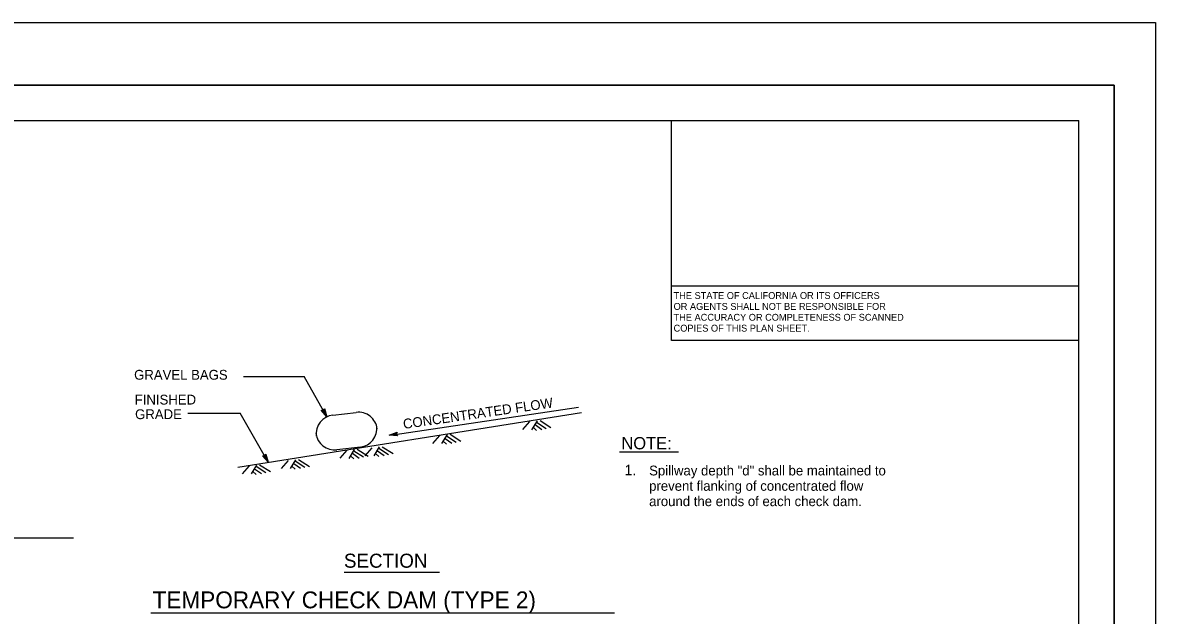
# Model space of a CAD drawing. Extents: x -894 to 866, y -476 to 714.
# Drawn here: x 60 to 866, y 291 to 714 of the extents above; entities that cross this region are included whole.
import ezdxf

# ---------------------------------------------------------------- set-up
doc = ezdxf.new("R2010")
doc.units = 0
for name, color, linetype in [('10 Sheet Format', 7, 'Continuous'), ('57 Undefined', 7, 'Continuous'), ('60 Nongeo Data', 7, 'Continuous'), ('63 Seal and Sig', 7, 'Continuous')]:
    doc.layers.add(name, color=color, linetype=linetype)

msp = doc.modelspace()

# ---------------------------------------------------------------- linework, layer by layer
at = {"layer": '10 Sheet Format'}
for p, q in [((-863.4565, 668.958), (836.5469, 668.958)), ((836.5469, 668.958), (836.5469, -431.0442)), ((-813.4509, 643.9567), (811.5452, 643.9567)), ((521.5612, 525.8919), (521.5612, 643.9567)), ((811.5452, -406.0408), (811.5452, 643.9567)), ((521.5611, 487.0569), (521.5612, 525.8919)), ((811.5452, 525.8919), (521.5612, 525.8919)), ((811.5461, 487.0569), (521.5611, 487.0569))]:
    msp.add_line(p, q, dxfattribs=at)
for points in [[(-894.0439, 713.5517), (865.9554, 713.5517), (865.9554, -476.4478), (-894.0439, -476.4478)], [(-863.4565, -431.0442), (836.5469, -431.0442), (836.5469, 668.958), (-863.4565, 668.958)]]:
    msp.add_lwpolyline(points, close=True, dxfattribs=at)
at = {"layer": '57 Undefined'}
for p, q in [((216.8474, 461.3866), (260.0064, 461.3866)), ((276.1945, 432.8729), (260.0064, 461.3866)), ((177.3797, 435.4221), (214.6352, 435.4221)), ((234.5013, 400.4308), (214.6352, 435.4221)), ((276.1945, 432.8729), (272.2264, 437.4382)), ((272.2264, 437.4382), (273.7528, 437.3705)), ((272.2268, 437.4382), (272.2268, 437.4382)), ((275.5382, 434.0741), (272.6477, 437.4036)), ((274.8989, 435.2634), (273.0308, 437.413)), ((274.2512, 436.4587), (273.452, 437.3788)), ((273.7528, 437.3705), (274.5363, 438.6918)), ((273.9115, 437.6512), (274.2512, 436.4587)), ((274.1288, 437.9666), (274.8989, 435.2634)), ((274.33, 438.3375), (275.5469, 434.0666)), ((274.5363, 438.6918), (274.5363, 438.6918)), ((274.5363, 438.6918), (276.1945, 432.8729)), ((276.1945, 432.8729), (276.1945, 432.8729)), ((320.5811, 419.6706), (326.2271, 421.8406)), ((326.6169, 419.2418), (320.5811, 419.6706)), ((320.5811, 419.6706), (320.5811, 419.6706)), ((326.3539, 419.5568), (321.924, 419.8714)), ((321.9342, 419.8773), (326.0507, 421.4568)), ((323.2704, 420.0717), (325.9287, 421.0934)), ((326.074, 419.8725), (323.2704, 420.0717)), ((324.6153, 420.2721), (325.7527, 420.7095)), ((325.8519, 420.1843), (324.6153, 420.2721)), ((326.2271, 421.8406), (325.6425, 420.4296)), ((325.6425, 420.4296), (326.6169, 419.2418)), ((326.2271, 421.8406), (326.2271, 421.8406)), ((326.6169, 419.2418), (326.6169, 419.2418)), ((234.5013, 400.4308), (230.5332, 404.9962)), ((230.5332, 404.9962), (230.5332, 404.9962)), ((230.5332, 404.9962), (232.0592, 404.9289)), ((233.845, 401.6324), (230.9541, 404.9619)), ((233.2053, 402.8218), (231.3372, 404.9714)), ((232.5576, 404.0171), (231.7584, 404.9367)), ((232.0592, 404.9289), (232.8427, 406.2501)), ((232.2179, 405.2092), (232.5576, 404.0171)), ((232.4352, 405.5245), (233.2053, 402.8218)), ((232.6364, 405.8958), (233.8537, 401.6249)), ((232.8427, 406.2501), (232.8427, 406.2501)), ((232.8427, 406.2501), (234.5013, 400.4308)), ((484.611, 407.8684), (526.4361, 407.8684)), ((234.5013, 400.4308), (234.5013, 400.4308)), ((-116.7241, 346.5487), (95.8616, 346.5487)), ((288.5587, 322.0625), (356.3511, 322.0625)), ((150.8838, 293.1641), (481.0168, 293.1641))]:
    msp.add_line(p, q, dxfattribs=at)
at = {"layer": '60 Nongeo Data'}
for p, q in [((457.6021, 435.5583), (212.7809, 396.5785)), ((420.5435, 429.3288), (415.551, 423.7072)), ((425.836, 429.9166), (421.9277, 423.5217)), ((425.4868, 428.9851), (432.4009, 424.5398)), ((427.9852, 430.1461), (435.7198, 425.1745)), ((356.455, 419.4828), (351.4625, 413.8611)), ((361.7475, 420.0702), (357.8393, 413.6757)), ((363.8967, 420.3001), (371.6314, 415.3281)), ((423.1962, 425.3745), (425.5041, 423.1379)), ((424.5253, 427.2347), (429.2907, 423.8241)), ((313.5362, 411.2769), (309.6279, 404.8824)), ((315.6854, 411.5068), (323.4204, 406.5352)), ((359.1078, 415.5281), (361.4156, 413.2918)), ((360.4373, 417.3887), (365.2018, 413.9777)), ((361.3983, 419.1391), (368.3129, 414.6934)), ((290.474, 408.9399), (285.4815, 403.3182)), ((295.7666, 409.5273), (291.8583, 403.1328)), ((293.1268, 404.9856), (295.4347, 402.7489)), ((294.4563, 406.8458), (299.2213, 403.4352)), ((295.4177, 408.5958), (302.3319, 404.1505)), ((297.9158, 409.7572), (305.6508, 404.7856)), ((308.2437, 410.6895), (303.2512, 405.0674)), ((310.8964, 406.7352), (313.2043, 404.4985)), ((312.226, 408.5954), (316.9909, 405.1844)), ((313.187, 410.3454), (320.1015, 405.9005)), ((220.8517, 397.8627), (215.8592, 392.2407)), ((226.1442, 398.4501), (222.236, 392.0553)), ((224.834, 395.7682), (229.599, 392.3576)), ((225.795, 397.5186), (232.7096, 393.0734)), ((228.2935, 398.6797), (236.0281, 393.708)), ((248.6229, 401.6525), (243.6304, 396.0308)), ((253.9155, 402.2403), (250.0072, 395.8454)), ((251.2757, 397.6982), (253.5836, 395.4616)), ((252.6052, 399.5584), (257.3702, 396.1478)), ((253.5666, 401.3088), (260.4808, 396.8635)), ((256.0647, 402.4698), (263.7997, 397.4982)), ((223.5045, 393.908), (225.8124, 391.6718))]:
    msp.add_line(p, q, dxfattribs=at)
at = {"layer": '63 Seal and Sig'}
msp.add_line((455.3654, 439.5123), (323.1685, 419.6706), dxfattribs=at)
for points in [[(280.465, 433.9497), (297.1248, 435.9264)], [(300.0579, 411.2123), (283.3973, 409.2355)]]:
    msp.add_lwpolyline(points, dxfattribs=at)
for centre, start, end in [((298.7121, 422.5465), 6.7672361, 96.7672361), ((282.052, 420.5696), 96.7672361, 186.7672361), ((281.8093, 422.6151), 186.7672361, 276.7672361), ((298.4693, 424.592), 276.7672361, 6.7672361)]:
    msp.add_arc(centre, 13.4737, start, end, dxfattribs=at)

# ---------------------------------------------------------------- texts
at = {"layer": '10 Sheet Format'}
for s, p in [('THE STATE OF CALIFORNIA OR ITS OFFICERS', (523.0282, 516.7143)), ('OR AGENTS SHALL NOT BE RESPONSIBLE FOR', (523.0282, 508.9644)), ('THE ACCURACY OR COMPLETENESS OF SCANNED', (523.0282, 501.2144)), ('COPIES OF THIS PLAN SHEET.', (523.0282, 493.4644))]:
    msp.add_text(s, height=4.899998, dxfattribs=at).set_placement(p)
at = {"layer": '57 Undefined'}
for s, height, p in [('GRAVEL BAGS', 7, (139.0304, 459.2012)), ('FINISHED', 7, (139.469, 441.5201)), ('GRADE', 7, (139.7314, 431.1196)), ('NOTE:', 8.75, (485.916, 409.6013)), ('1.', 7.38187, (488.1662, 391.2076)), ('Spillway depth "d" shall be maintained to ', 7, (505.6275, 391.0171)), ('prevent flanking of concentrated flow', 7, (505.6275, 380.0801)), ('around the ends of each check dam.', 7, (505.6275, 369.1431)), ('SECTION', 10, (288.3814, 325.2837)), ('TEMPORARY CHECK DAM (TYPE 2)', 12, (152.2238, 296.3704))]:
    msp.add_text(s, height=height, dxfattribs=at).set_placement(p)
msp.add_text('CONCENTRATED FLOW', height=7, rotation=8.2137861, dxfattribs=at).set_placement((330.9895, 424.0868))

doc.saveas('drawing.dxf')
